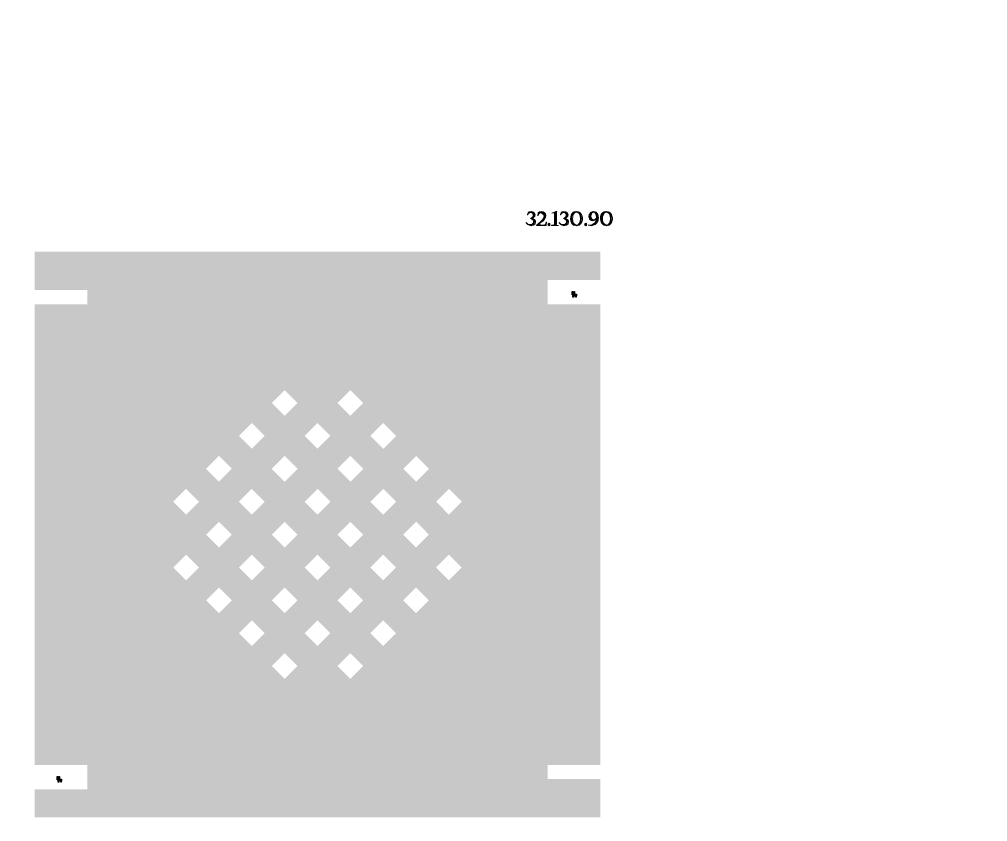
# Model space of a CAD drawing. Header units: inches. Extents: x -55000 to 163233, y -55008 to 54992.
# Drawn here: x -15826 to -11032, y -4870 to -901 of the extents above; entities that cross this region are included whole.
import ezdxf

# ---------------------------------------------------------------- set-up
doc = ezdxf.new("R2010")
doc.units = ezdxf.units.IN
doc.header["$MEASUREMENT"] = 0
doc.linetypes.add('ACAD_ISO07W100', pattern=[3, 0, -3])
doc.layers.get('0').update_dxf_attribs({"color": 20, "linetype": 'ACAD_ISO07W100'})
doc.layers.add('L10D0 Abs', color=4, linetype='Continuous')

# ---------------------------------------------------------------- blocks, each defined once
blk = doc.blocks.new('TUNE')
at = {"layer": 'L10D0 Abs'}
for points in [[(-10, 0), (-10, 12), (-14, 12), (-14, 28), (-10, 28), (-10, 16), (-6, 16), (-6, 28), (-2, 28), (-2, 12), (-6, 12), (-6, 0)], [(4, 0), (4, 6), (2, 6), (2, 14), (4, 14), (4, 8), (6, 8), (6, 14), (8, 14), (8, 6), (6, 6), (6, 0)]]:
    blk.add_lwpolyline(points, close=True, dxfattribs=at)

msp = doc.modelspace()

# ---------------------------------------------------------------- hatches: boundary and pattern name
at = {"layer": 'L10D0 Abs', "transparency": 33554483}
h = msp.add_hatch(color=256, dxfattribs=at)
h.dxf.hatch_style = 1
h.paths.add_polyline_path([(-13301.58, -1853.26888), (-13307.13245, -1858.82133), (-13309.35343, -1865.48428), (-13309.35343, -1867.70526), (-13308.24294, -1867.70526), (-13304.91147, -1861.04231), (-13306.02196, -1859.93182), (-13300.46951, -1855.48986), (-13293.80656, -1854.37937)])
h = msp.add_hatch(color=256, dxfattribs=at)
h.dxf.hatch_style = 1
h.paths.add_polyline_path([(-13298.24853, -1856.60035), (-13306.02196, -1859.93182), (-13304.91147, -1861.04231), (-13299.35902, -1857.71084), (-13294.91705, -1856.60035)], flags=17)
h = msp.add_hatch(color=256, dxfattribs=at)
h.dxf.hatch_style = 1
h.paths.add_polyline_path([(-13293.80656, -1855.48986), (-13298.24853, -1856.60035), (-13294.91705, -1856.60035), (-13289.3646, -1857.71084), (-13283.81215, -1862.1528), (-13282.70166, -1869.92624), (-13282.70166, -1871.03673), (-13286.03313, -1879.92065), (-13287.14362, -1881.03114), (-13294.91705, -1885.4731), (-13289.3646, -1886.58359), (-13282.70166, -1889.91506), (-13277.14921, -1894.35702), (-13276.03872, -1902.13046), (-13278.2597, -1911.01438), (-13284.92264, -1917.67732), (-13293.80656, -1919.8983), (-13302.69049, -1919.8983), (-13301.58, -1919.8983), (-13292.69607, -1922.11928), (-13289.3646, -1921.00879), (-13280.48068, -1918.78781), (-13279.37019, -1917.67732), (-13272.70725, -1912.12487), (-13272.70725, -1911.01438), (-13270.48627, -1902.13046), (-13270.48627, -1898.79899), (-13274.92823, -1891.02555), (-13278.2597, -1888.80457), (-13287.14362, -1885.4731), (-13286.03313, -1885.4731), (-13289.3646, -1884.36261), (-13288.25411, -1884.36261), (-13282.70166, -1877.69967), (-13280.48068, -1868.81575), (-13282.70166, -1862.1528), (-13287.14362, -1857.71084)])
h = msp.add_hatch(color=256, dxfattribs=at)
h.dxf.hatch_style = 1
h.paths.add_polyline_path([(-13292.69607, -1852.15839), (-13293.80656, -1852.15839), (-13301.58, -1853.26888), (-13293.80656, -1854.37937), (-13286.03313, -1855.48986), (-13279.37019, -1861.04231), (-13277.14921, -1869.92624), (-13280.48068, -1878.81016), (-13281.59117, -1879.92065), (-13289.3646, -1884.36261), (-13286.03313, -1885.4731), (-13278.2597, -1879.92065), (-13273.81774, -1874.3682), (-13272.70725, -1867.70526), (-13274.92823, -1859.93182), (-13281.59117, -1854.37937), (-13283.81215, -1853.26888)])
h = msp.add_hatch(color=256, dxfattribs=at)
h.dxf.hatch_style = 1
h.paths.add_polyline_path([(-13243.8345, -1857.71084), (-13243.8345, -1858.82133), (-13237.17156, -1861.04231), (-13230.50862, -1866.59477), (-13228.28764, -1874.3682), (-13229.39813, -1878.81016), (-13232.7296, -1887.69408), (-13237.17156, -1894.35702), (-13243.8345, -1901.01997), (-13249.38695, -1906.57242), (-13256.04989, -1911.01438), (-13260.49185, -1915.45634), (-13264.93382, -1918.78781), (-13236.06107, -1918.78781), (-13243.8345, -1917.67732), (-13249.38695, -1917.67732), (-13253.82891, -1916.56683), (-13257.16038, -1916.56683), (-13250.49744, -1911.01438), (-13249.38695, -1908.7934), (-13249.38695, -1907.68291), (-13243.8345, -1902.13046), (-13237.17156, -1895.46751), (-13234.95058, -1892.13604), (-13229.39813, -1885.4731), (-13229.39813, -1883.25212), (-13227.17715, -1874.3682), (-13229.39813, -1866.59477), (-13234.95058, -1859.93182)])
h = msp.add_hatch(color=256, dxfattribs=at)
h.dxf.hatch_style = 1
h.paths.add_polyline_path([(-13250.49744, -1853.26888), (-13257.16038, -1858.82133), (-13257.16038, -1859.93182), (-13259.38136, -1868.81575), (-13257.16038, -1864.37379), (-13256.04989, -1863.2633), (-13250.49744, -1857.71084), (-13242.72401, -1855.48986)])
h = msp.add_hatch(color=256, dxfattribs=at)
h.dxf.hatch_style = 1
h.paths.add_polyline_path([(-13243.8345, -1857.71084), (-13251.60793, -1859.93182), (-13257.16038, -1864.37379), (-13259.38136, -1868.81575), (-13259.38136, -1869.92624), (-13259.38136, -1872.14722), (-13258.27087, -1872.14722), (-13258.27087, -1871.03673), (-13253.82891, -1863.2633), (-13251.60793, -1861.04231), (-13243.8345, -1858.82133)], flags=17)
h = msp.add_hatch(color=256, dxfattribs=at)
h.dxf.hatch_style = 1
h.paths.add_polyline_path([(-13240.50303, -1852.15839), (-13241.61352, -1852.15839), (-13250.49744, -1853.26888), (-13242.72401, -1855.48986), (-13233.84009, -1857.71084), (-13227.17715, -1864.37379), (-13226.06666, -1865.48428), (-13223.84567, -1873.25771), (-13224.95616, -1882.14163), (-13226.06666, -1882.14163), (-13230.50862, -1889.91506), (-13231.61911, -1891.02555), (-13237.17156, -1898.79899), (-13241.61352, -1902.13046), (-13249.38695, -1908.7934), (-13250.49744, -1911.01438), (-13243.8345, -1905.46193), (-13239.39254, -1903.24095), (-13232.7296, -1897.68849), (-13231.61911, -1895.46751), (-13226.06666, -1888.80457), (-13226.06666, -1887.69408), (-13221.62469, -1879.92065), (-13219.40371, -1871.03673), (-13221.62469, -1863.2633), (-13226.06666, -1857.71084), (-13232.7296, -1853.26888)])
h = msp.add_hatch(color=256, dxfattribs=at)
h.dxf.hatch_style = 1
h.paths.add_polyline_path([(-13164.98969, -1852.15839), (-13171.65263, -1854.37937), (-13171.65263, -1918.78781), (-13174.9841, -1918.78781), (-13190.53097, -1919.8983), (-13190.53097, -1921.00879), (-13156.10577, -1921.00879), (-13164.98969, -1918.78781), (-13166.10018, -1916.56683), (-13166.10018, -1907.68291), (-13166.10018, -1898.79899), (-13166.10018, -1885.4731), (-13166.10018, -1883.25212), (-13166.10018, -1874.3682), (-13166.10018, -1865.48428), (-13166.10018, -1858.82133)])
h = msp.add_hatch(color=256, dxfattribs=at)
h.dxf.hatch_style = 1
h.paths.add_polyline_path([(-13174.9841, -1855.48986), (-13177.20508, -1858.82133), (-13176.09459, -1867.70526), (-13176.09459, -1877.69967), (-13176.09459, -1888.80457), (-13176.09459, -1894.35702), (-13176.09459, -1904.35144), (-13177.20508, -1911.01438), (-13178.31557, -1918.78781), (-13190.53097, -1919.8983), (-13174.9841, -1918.78781)], flags=17)
h = msp.add_hatch(color=256, dxfattribs=at)
h.dxf.hatch_style = 1
h.paths.add_polyline_path([(-13164.98969, -1852.15839), (-13170.54214, -1852.15839), (-13189.42047, -1859.93182), (-13177.20508, -1858.82133), (-13174.9841, -1855.48986), (-13171.65263, -1854.37937)], flags=17)
h = msp.add_hatch(color=256, dxfattribs=at)
h.dxf.hatch_style = 1
h.paths.add_polyline_path([(-13138.33792, -1853.26888), (-13143.89037, -1858.82133), (-13146.11135, -1865.48428), (-13146.11135, -1867.70526), (-13145.00086, -1867.70526), (-13141.66939, -1861.04231), (-13142.77988, -1859.93182), (-13137.22743, -1855.48986), (-13130.56449, -1854.37937)])
h = msp.add_hatch(color=256, dxfattribs=at)
h.dxf.hatch_style = 1
h.paths.add_polyline_path([(-13135.00645, -1856.60035), (-13142.77988, -1859.93182), (-13141.66939, -1861.04231), (-13136.11694, -1857.71084), (-13130.56449, -1856.60035)], flags=17)
h = msp.add_hatch(color=256, dxfattribs=at)
h.dxf.hatch_style = 1
h.paths.add_polyline_path([(-13130.56449, -1855.48986), (-13135.00645, -1856.60035), (-13130.56449, -1856.60035), (-13126.12253, -1857.71084), (-13120.57008, -1862.1528), (-13119.45958, -1869.92624), (-13119.45958, -1871.03673), (-13122.79106, -1879.92065), (-13123.90155, -1881.03114), (-13131.67498, -1885.4731), (-13126.12253, -1886.58359), (-13119.45958, -1889.91506), (-13113.90713, -1894.35702), (-13111.68615, -1902.13046), (-13115.01762, -1911.01438), (-13121.68057, -1917.67732), (-13130.56449, -1919.8983), (-13139.44841, -1919.8983), (-13138.33792, -1919.8983), (-13129.454, -1922.11928), (-13126.12253, -1921.00879), (-13117.2386, -1918.78781), (-13116.12811, -1917.67732), (-13109.46517, -1912.12487), (-13109.46517, -1911.01438), (-13107.24419, -1902.13046), (-13107.24419, -1898.79899), (-13111.68615, -1891.02555), (-13115.01762, -1888.80457), (-13123.90155, -1885.4731), (-13122.79106, -1885.4731), (-13126.12253, -1884.36261), (-13125.01204, -1884.36261), (-13119.45958, -1877.69967), (-13117.2386, -1868.81575), (-13119.45958, -1862.1528), (-13123.90155, -1857.71084)])
h = msp.add_hatch(color=256, dxfattribs=at)
h.dxf.hatch_style = 1
h.paths.add_polyline_path([(-13129.454, -1852.15839), (-13138.33792, -1853.26888), (-13130.56449, -1854.37937), (-13121.68057, -1855.48986), (-13116.12811, -1861.04231), (-13113.90713, -1869.92624), (-13117.2386, -1878.81016), (-13118.34909, -1879.92065), (-13126.12253, -1884.36261), (-13122.79106, -1885.4731), (-13115.01762, -1879.92065), (-13110.57566, -1874.3682), (-13109.46517, -1867.70526), (-13111.68615, -1859.93182), (-13118.34909, -1854.37937), (-13120.57008, -1853.26888)])
h = msp.add_hatch(color=256, dxfattribs=at)
h.dxf.hatch_style = 1
h.paths.add_polyline_path([(-13068.37703, -1852.15839), (-13077.26095, -1853.26888), (-13079.48193, -1853.26888), (-13087.25537, -1858.82133), (-13089.47635, -1861.04231), (-13093.91831, -1869.92624), (-13096.13929, -1877.69967), (-13097.24978, -1887.69408), (-13097.24978, -1889.91506), (-13096.13929, -1899.90948), (-13092.80782, -1907.68291), (-13088.36586, -1913.23536), (-13081.70291, -1918.78781), (-13076.15046, -1919.8983), (-13067.26654, -1922.11928), (-13066.15605, -1922.11928), (-13069.48752, -1921.00879), (-13075.03997, -1919.8983), (-13083.92389, -1915.45634), (-13087.25537, -1912.12487), (-13092.80782, -1904.35144), (-13095.0288, -1896.578), (-13096.13929, -1887.69408), (-13095.0288, -1877.69967), (-13092.80782, -1869.92624), (-13091.69733, -1866.59477), (-13086.14488, -1859.93182), (-13085.03439, -1858.82133), (-13077.26095, -1854.37937), (-13070.59801, -1852.15839)])
h = msp.add_hatch(color=256, dxfattribs=at)
h.dxf.hatch_style = 1
h.paths.add_polyline_path([(-13067.26654, -1852.15839), (-13068.37703, -1852.15839), (-13070.59801, -1852.15839), (-13070.59801, -1853.26888), (-13079.48193, -1856.60035), (-13086.14488, -1863.2633), (-13089.47635, -1867.70526), (-13091.69733, -1876.58918), (-13092.80782, -1886.58359), (-13091.69733, -1889.91506), (-13090.58684, -1898.79899), (-13090.58684, -1899.90948), (-13087.25537, -1908.7934), (-13087.25537, -1909.90389), (-13080.59242, -1915.45634), (-13078.37144, -1916.56683), (-13069.48752, -1919.8983), (-13069.48752, -1921.00879), (-13065.04556, -1919.8983), (-13062.82458, -1918.78781), (-13067.26654, -1918.78781), (-13071.7085, -1917.67732), (-13079.48193, -1913.23536), (-13083.92389, -1907.68291), (-13086.14488, -1898.79899), (-13086.14488, -1896.578), (-13087.25537, -1887.69408), (-13087.25537, -1886.58359), (-13086.14488, -1877.69967), (-13085.03439, -1869.92624), (-13082.8134, -1864.37379), (-13079.48193, -1859.93182), (-13076.15046, -1857.71084), (-13067.26654, -1854.37937), (-13065.04556, -1854.37937), (-13065.04556, -1853.26888), (-13058.38262, -1853.26888)])
h = msp.add_hatch(color=256, dxfattribs=at)
h.dxf.hatch_style = 1
h.paths.add_polyline_path([(-13058.38262, -1853.26888), (-13065.04556, -1853.26888), (-13062.82458, -1854.37937), (-13053.94066, -1857.71084), (-13051.71968, -1859.93182), (-13046.16722, -1867.70526), (-13046.16722, -1868.81575), (-13043.94624, -1876.58918), (-13042.83575, -1886.58359), (-13043.94624, -1896.578), (-13043.94624, -1897.68849), (-13046.16722, -1905.46193), (-13047.27771, -1907.68291), (-13052.83017, -1915.45634), (-13056.16164, -1917.67732), (-13065.04556, -1919.8983), (-13069.48752, -1921.00879), (-13066.15605, -1922.11928), (-13057.27213, -1919.8983), (-13055.05115, -1918.78781), (-13047.27771, -1913.23536), (-13045.05673, -1911.01438), (-13040.61477, -1903.24095), (-13038.39379, -1896.578), (-13038.39379, -1887.69408), (-13038.39379, -1882.14163), (-13039.50428, -1873.25771), (-13042.83575, -1865.48428), (-13047.27771, -1859.93182), (-13053.94066, -1854.37937)])
h = msp.add_hatch(color=256, dxfattribs=at)
h.dxf.hatch_style = 1
h.paths.add_polyline_path([(-13065.04556, -1854.37937), (-13067.26654, -1854.37937), (-13063.93507, -1855.48986), (-13056.16164, -1859.93182), (-13055.05115, -1862.1528), (-13050.60919, -1869.92624), (-13049.4987, -1876.58918), (-13048.3882, -1886.58359), (-13048.3882, -1888.80457), (-13049.4987, -1897.68849), (-13051.71968, -1906.57242), (-13056.16164, -1913.23536), (-13059.49311, -1916.56683), (-13067.26654, -1918.78781), (-13062.82458, -1918.78781), (-13055.05115, -1914.34585), (-13052.83017, -1912.12487), (-13048.3882, -1903.24095), (-13047.27771, -1897.68849), (-13047.27771, -1887.69408), (-13047.27771, -1881.03114), (-13048.3882, -1872.14722), (-13049.4987, -1867.70526), (-13053.94066, -1859.93182), (-13057.27213, -1857.71084)], flags=17)
h = msp.add_hatch(color=256, dxfattribs=at)
h.dxf.hatch_style = 1
h.paths.add_polyline_path([(-12987.31124, -1852.15839), (-12995.08467, -1855.48986), (-12998.41614, -1857.71084), (-13002.8581, -1864.37379), (-13005.07908, -1866.59477), (-13006.18957, -1875.47869), (-13006.18957, -1878.81016), (-13003.96859, -1886.58359), (-13002.8581, -1888.80457), (-12997.30565, -1894.35702), (-12996.19516, -1895.46751), (-12987.31124, -1897.68849), (-12986.20075, -1897.68849), (-12987.31124, -1896.578), (-12996.19516, -1893.24653), (-13002.8581, -1886.58359), (-13002.8581, -1885.4731), (-13005.07908, -1876.58918), (-13003.96859, -1874.3682), (-13001.74761, -1865.48428), (-13000.63712, -1863.2633), (-12995.08467, -1856.60035), (-12993.97418, -1855.48986), (-12985.09026, -1852.15839)])
h.paths.add_polyline_path([(-12968.4329, -1884.36261), (-12975.09584, -1889.91506), (-12982.86928, -1892.13604), (-12978.42732, -1893.24653), (-12982.86928, -1895.46751), (-12987.31124, -1896.578), (-12986.20075, -1897.68849), (-12978.42732, -1894.35702), (-12976.20633, -1893.24653), (-12969.54339, -1886.58359)], flags=16)
h = msp.add_hatch(color=256, dxfattribs=at)
h.dxf.hatch_style = 1
h.paths.add_polyline_path([(-12983.97977, -1852.15839), (-12987.31124, -1852.15839), (-12985.09026, -1852.15839), (-12985.09026, -1853.26888), (-12980.6483, -1853.26888), (-12973.98535, -1856.60035), (-12968.4329, -1862.1528), (-12968.4329, -1863.2633), (-12965.10143, -1871.03673), (-12965.10143, -1872.14722), (-12963.99094, -1882.14163), (-12965.10143, -1891.02555), (-12967.32241, -1899.90948), (-12972.87486, -1907.68291), (-12978.42732, -1914.34585), (-12986.20075, -1918.78781), (-12995.08467, -1919.8983), (-13005.07908, -1919.8983), (-13000.63712, -1921.00879), (-12995.08467, -1922.11928), (-12988.42173, -1921.00879), (-12979.53781, -1917.67732), (-12975.09584, -1915.45634), (-12968.4329, -1908.7934), (-12965.10143, -1904.35144), (-12960.65947, -1895.46751), (-12959.54898, -1891.02555), (-12958.43849, -1882.14163), (-12959.54898, -1874.3682), (-12961.76996, -1866.59477), (-12965.10143, -1861.04231), (-12970.65388, -1855.48986), (-12975.09584, -1853.26888)])
h.paths.add_polyline_path([(-12968.4329, -1884.36261), (-12975.09584, -1889.91506), (-12982.86928, -1892.13604), (-12978.42732, -1893.24653), (-12982.86928, -1895.46751), (-12987.31124, -1896.578), (-12986.20075, -1897.68849), (-12978.42732, -1894.35702), (-12976.20633, -1893.24653), (-12969.54339, -1886.58359)], flags=16)
h = msp.add_hatch(color=256, dxfattribs=at)
h.dxf.hatch_style = 1
h.paths.add_polyline_path([(-12968.4329, -1884.36261), (-12975.09584, -1889.91506), (-12982.86928, -1892.13604), (-12978.42732, -1893.24653), (-12982.86928, -1895.46751), (-12987.31124, -1896.578), (-12986.20075, -1897.68849), (-12978.42732, -1894.35702), (-12976.20633, -1893.24653), (-12969.54339, -1886.58359)], flags=16)
h.paths.add_polyline_path([(-12980.6483, -1854.37937), (-12982.86928, -1854.37937), (-12977.31682, -1856.60035), (-12972.87486, -1861.04231), (-12969.54339, -1868.81575), (-12969.54339, -1871.03673), (-12968.4329, -1879.92065), (-12968.4329, -1884.36261), (-12969.54339, -1886.58359), (-12969.54339, -1887.69408), (-12970.65388, -1893.24653), (-12973.98535, -1902.13046), (-12978.42732, -1908.7934), (-12986.20075, -1914.34585), (-12992.86369, -1917.67732), (-13001.74761, -1919.8983), (-12995.08467, -1919.8983), (-12986.20075, -1916.56683), (-12983.97977, -1915.45634), (-12977.31682, -1908.7934), (-12973.98535, -1905.46193), (-12969.54339, -1896.578), (-12968.4329, -1889.91506), (-12967.32241, -1879.92065), (-12967.32241, -1876.58918), (-12968.4329, -1867.70526), (-12969.54339, -1866.59477), (-12973.98535, -1858.82133)], flags=17)
h = msp.add_hatch(color=256, dxfattribs=at)
h.dxf.hatch_style = 1
h.paths.add_polyline_path([(-12985.09026, -1853.26888), (-12992.86369, -1856.60035), (-12993.97418, -1857.71084), (-12999.52663, -1864.37379), (-12999.52663, -1866.59477), (-13000.63712, -1875.47869), (-13000.63712, -1883.25212), (-12997.30565, -1888.80457), (-12991.7532, -1893.24653), (-12985.09026, -1894.35702), (-12978.42732, -1893.24653), (-12982.86928, -1892.13604), (-12985.09026, -1892.13604), (-12992.86369, -1887.69408), (-12993.97418, -1884.36261), (-12996.19516, -1875.47869), (-12996.19516, -1873.25771), (-12993.97418, -1864.37379), (-12989.53222, -1857.71084), (-12982.86928, -1854.37937), (-12980.6483, -1854.37937), (-12980.6483, -1853.26888)], flags=17)
h.paths.add_polyline_path([(-12968.4329, -1884.36261), (-12975.09584, -1889.91506), (-12982.86928, -1892.13604), (-12978.42732, -1893.24653), (-12982.86928, -1895.46751), (-12987.31124, -1896.578), (-12986.20075, -1897.68849), (-12978.42732, -1894.35702), (-12976.20633, -1893.24653), (-12969.54339, -1886.58359)], flags=16)
h = msp.add_hatch(color=256, dxfattribs=at)
h.dxf.hatch_style = 1
h.paths.add_polyline_path([(-12919.57133, -1852.15839), (-12928.45525, -1853.26888), (-12930.67623, -1853.26888), (-12938.44966, -1858.82133), (-12941.78113, -1861.04231), (-12946.2231, -1869.92624), (-12948.44408, -1877.69967), (-12948.44408, -1887.69408), (-12948.44408, -1889.91506), (-12947.33359, -1899.90948), (-12944.00212, -1907.68291), (-12939.56015, -1913.23536), (-12932.89721, -1918.78781), (-12928.45525, -1919.8983), (-12919.57133, -1922.11928), (-12917.35035, -1922.11928), (-12921.79231, -1921.00879), (-12927.34476, -1919.8983), (-12935.11819, -1915.45634), (-12939.56015, -1912.12487), (-12944.00212, -1904.35144), (-12946.2231, -1896.578), (-12947.33359, -1887.69408), (-12946.2231, -1877.69967), (-12944.00212, -1869.92624), (-12942.89163, -1866.59477), (-12937.33917, -1859.93182), (-12937.33917, -1858.82133), (-12929.56574, -1854.37937), (-12921.79231, -1852.15839)])
h = msp.add_hatch(color=256, dxfattribs=at)
h.dxf.hatch_style = 1
h.paths.add_polyline_path([(-12918.46084, -1852.15839), (-12919.57133, -1852.15839), (-12921.79231, -1852.15839), (-12921.79231, -1853.26888), (-12922.9028, -1853.26888), (-12930.67623, -1856.60035), (-12937.33917, -1863.2633), (-12940.67064, -1867.70526), (-12942.89163, -1876.58918), (-12944.00212, -1886.58359), (-12944.00212, -1889.91506), (-12942.89163, -1898.79899), (-12942.89163, -1899.90948), (-12938.44966, -1908.7934), (-12938.44966, -1909.90389), (-12931.78672, -1915.45634), (-12930.67623, -1916.56683), (-12921.79231, -1919.8983), (-12921.79231, -1921.00879), (-12917.35035, -1919.8983), (-12914.01888, -1918.78781), (-12919.57133, -1918.78781), (-12922.9028, -1917.67732), (-12930.67623, -1913.23536), (-12935.11819, -1907.68291), (-12937.33917, -1898.79899), (-12938.44966, -1896.578), (-12938.44966, -1887.69408), (-12938.44966, -1886.58359), (-12938.44966, -1877.69967), (-12936.22868, -1869.92624), (-12934.0077, -1864.37379), (-12930.67623, -1859.93182), (-12927.34476, -1857.71084), (-12919.57133, -1854.37937), (-12917.35035, -1854.37937), (-12917.35035, -1853.26888), (-12909.57692, -1853.26888)])
h = msp.add_hatch(color=256, dxfattribs=at)
h.dxf.hatch_style = 1
h.paths.add_polyline_path([(-12909.57692, -1853.26888), (-12917.35035, -1853.26888), (-12914.01888, -1854.37937), (-12906.24544, -1857.71084), (-12902.91397, -1859.93182), (-12898.47201, -1867.70526), (-12897.36152, -1868.81575), (-12895.14054, -1876.58918), (-12895.14054, -1886.58359), (-12895.14054, -1896.578), (-12895.14054, -1897.68849), (-12898.47201, -1905.46193), (-12899.5825, -1907.68291), (-12905.13495, -1915.45634), (-12908.46643, -1917.67732), (-12917.35035, -1919.8983), (-12921.79231, -1921.00879), (-12917.35035, -1922.11928), (-12908.46643, -1919.8983), (-12906.24544, -1918.78781), (-12898.47201, -1913.23536), (-12896.25103, -1911.01438), (-12891.80907, -1903.24095), (-12890.69858, -1896.578), (-12889.58809, -1887.69408), (-12889.58809, -1882.14163), (-12891.80907, -1873.25771), (-12894.03005, -1865.48428), (-12898.47201, -1859.93182), (-12905.13495, -1854.37937)])
h = msp.add_hatch(color=256, dxfattribs=at)
h.dxf.hatch_style = 1
h.paths.add_polyline_path([(-12917.35035, -1854.37937), (-12919.57133, -1854.37937), (-12916.23986, -1855.48986), (-12908.46643, -1859.93182), (-12906.24544, -1862.1528), (-12901.80348, -1869.92624), (-12900.69299, -1876.58918), (-12899.5825, -1886.58359), (-12899.5825, -1888.80457), (-12900.69299, -1897.68849), (-12902.91397, -1906.57242), (-12907.35593, -1913.23536), (-12910.68741, -1916.56683), (-12919.57133, -1918.78781), (-12914.01888, -1918.78781), (-12906.24544, -1914.34585), (-12904.02446, -1912.12487), (-12900.69299, -1903.24095), (-12898.47201, -1897.68849), (-12898.47201, -1887.69408), (-12898.47201, -1881.03114), (-12899.5825, -1872.14722), (-12900.69299, -1867.70526), (-12905.13495, -1859.93182), (-12908.46643, -1857.71084)], flags=17)
h = msp.add_hatch(color=256, dxfattribs=at)
h.dxf.hatch_style = 1
h.paths.add_polyline_path([(-13316.01637, -1905.46193), (-13316.01637, -1907.68291), (-13310.46392, -1914.34585), (-13310.46392, -1915.45634), (-13304.91147, -1916.56683), (-13302.69049, -1916.56683), (-13296.02754, -1916.56683), (-13298.24853, -1916.56683), (-13307.13245, -1914.34585), (-13309.35343, -1912.12487)])
h = msp.add_hatch(color=256, dxfattribs=at)
h.dxf.hatch_style = 1
h.paths.add_polyline_path([(-13310.46392, -1915.45634), (-13302.69049, -1919.8983), (-13293.80656, -1919.8983), (-13299.35902, -1918.78781), (-13304.91147, -1916.56683)])
h = msp.add_hatch(color=256, dxfattribs=at)
h.dxf.hatch_style = 1
h.paths.add_polyline_path([(-13294.91705, -1885.4731), (-13294.91705, -1886.58359), (-13290.47509, -1887.69408), (-13283.81215, -1892.13604), (-13282.70166, -1893.24653), (-13280.48068, -1902.13046), (-13282.70166, -1909.90389), (-13288.25411, -1915.45634), (-13296.02754, -1916.56683), (-13302.69049, -1916.56683), (-13299.35902, -1917.67732), (-13294.91705, -1917.67732), (-13286.03313, -1915.45634), (-13280.48068, -1908.7934), (-13279.37019, -1902.13046), (-13280.48068, -1895.46751), (-13283.81215, -1889.91506), (-13289.3646, -1886.58359)], flags=17)
h = msp.add_hatch(color=256, dxfattribs=at)
h.dxf.hatch_style = 1
h.paths.add_polyline_path([(-13216.07224, -1904.35144), (-13217.18273, -1904.35144), (-13221.62469, -1916.56683), (-13226.06666, -1917.67732), (-13236.06107, -1918.78781), (-13264.93382, -1918.78781), (-13264.93382, -1921.00879), (-13218.29322, -1921.00879)])
h = msp.add_hatch(color=256, dxfattribs=at)
h.dxf.hatch_style = 1
h.paths.add_polyline_path([(-13202.74636, -1909.90389), (-13207.18832, -1912.12487), (-13209.4093, -1915.45634), (-13207.18832, -1919.8983), (-13202.74636, -1922.11928), (-13202.74636, -1919.8983), (-13206.07783, -1918.78781), (-13207.18832, -1915.45634), (-13206.07783, -1913.23536), (-13202.74636, -1911.01438)])
h = msp.add_hatch(color=256, dxfattribs=at)
h.dxf.hatch_style = 1
h.paths.add_polyline_path([(-13202.74636, -1909.90389), (-13202.74636, -1911.01438), (-13202.74636, -1919.8983), (-13202.74636, -1922.11928), (-13199.41489, -1919.8983), (-13197.19391, -1915.45634), (-13199.41489, -1912.12487)])
h = msp.add_hatch(color=256, dxfattribs=at)
h.dxf.hatch_style = 1
h.paths.add_polyline_path([(-13152.77429, -1905.46193), (-13152.77429, -1907.68291), (-13147.22184, -1914.34585), (-13147.22184, -1915.45634), (-13141.66939, -1916.56683), (-13139.44841, -1916.56683), (-13132.78547, -1916.56683), (-13135.00645, -1916.56683), (-13143.89037, -1914.34585), (-13146.11135, -1912.12487)])
h = msp.add_hatch(color=256, dxfattribs=at)
h.dxf.hatch_style = 1
h.paths.add_polyline_path([(-13147.22184, -1915.45634), (-13139.44841, -1919.8983), (-13130.56449, -1919.8983), (-13136.11694, -1918.78781), (-13141.66939, -1916.56683)])
h = msp.add_hatch(color=256, dxfattribs=at)
h.dxf.hatch_style = 1
h.paths.add_polyline_path([(-13131.67498, -1885.4731), (-13131.67498, -1886.58359), (-13127.23302, -1887.69408), (-13120.57008, -1892.13604), (-13119.45958, -1893.24653), (-13117.2386, -1902.13046), (-13119.45958, -1909.90389), (-13125.01204, -1915.45634), (-13132.78547, -1916.56683), (-13139.44841, -1916.56683), (-13136.11694, -1917.67732), (-13131.67498, -1917.67732), (-13122.79106, -1915.45634), (-13117.2386, -1908.7934), (-13116.12811, -1902.13046), (-13117.2386, -1895.46751), (-13120.57008, -1889.91506), (-13126.12253, -1886.58359)], flags=17)
h = msp.add_hatch(color=256, dxfattribs=at)
h.dxf.hatch_style = 1
h.paths.add_polyline_path([(-13021.73644, -1909.90389), (-13026.1784, -1912.12487), (-13027.28889, -1915.45634), (-13026.1784, -1919.8983), (-13021.73644, -1922.11928), (-13021.73644, -1919.8983), (-13025.06791, -1918.78781), (-13026.1784, -1915.45634), (-13025.06791, -1913.23536), (-13021.73644, -1911.01438)])
h = msp.add_hatch(color=256, dxfattribs=at)
h.dxf.hatch_style = 1
h.paths.add_polyline_path([(-13021.73644, -1909.90389), (-13021.73644, -1911.01438), (-13021.73644, -1919.8983), (-13021.73644, -1922.11928), (-13017.29448, -1919.8983), (-13016.18399, -1915.45634), (-13017.29448, -1912.12487)])
h = msp.add_hatch(color=256, dxfattribs=at)
h.dxf.hatch_style = 1
h.paths.add_polyline_path([(-13008.41055, -1918.78781), (-13009.52104, -1918.78781), (-13005.07908, -1919.8983), (-12995.08467, -1919.8983), (-13001.74761, -1919.8983)])
h = msp.add_hatch(color=256, dxfattribs=at)
h.dxf.hatch_style = 1
h.paths.add_polyline_path([(-15750, -4590), (-15490, -4590), (-15490, -4710), (-15750, -4710), (-15750, -4850), (-12950, -4850), (-12950, -4660), (-13210, -4660), (-13210, -4590), (-12950, -4590), (-12950, -2310), (-13210, -2310), (-13210, -2190), (-12950, -2190), (-12950, -2050), (-15750, -2050), (-15750, -2240), (-15490, -2240), (-15490, -2310), (-15750, -2310)])
h.paths.add_polyline_path([(-13763.10286, -3612.63325), (-13699.46325, -3548.99364), (-13635.82364, -3612.63325), (-13699.46325, -3676.27286)], flags=16)
h.paths.add_polyline_path([(-13925.73736, -3775.26775), (-13862.09775, -3711.62814), (-13798.45814, -3775.26775), (-13862.09775, -3838.90736)], flags=16)
h.paths.add_polyline_path([(-14187.36675, -4036.89714), (-14123.72714, -4100.53675), (-14187.36675, -4164.17636), (-14251.00636, -4100.53675)], flags=16)
h.paths.add_polyline_path([(-14088.37186, -3937.90225), (-14024.73225, -3874.26264), (-13961.09264, -3937.90225), (-14024.73225, -4001.54186)], flags=16)
h.paths.add_polyline_path([(-13763.10236, -3287.36475), (-13699.46275, -3223.72514), (-13635.82314, -3287.36475), (-13699.46275, -3351.00436)], flags=16)
h.paths.add_polyline_path([(-13925.73686, -3449.99925), (-13862.09725, -3386.35964), (-13798.45764, -3449.99925), (-13862.09725, -3513.63886)], flags=16)
h.paths.add_polyline_path([(-14512.63525, -4036.89764), (-14448.99564, -4100.53725), (-14512.63525, -4164.17686), (-14576.27486, -4100.53725)], flags=16)
h.paths.add_polyline_path([(-14088.37136, -3612.63375), (-14024.73175, -3548.99414), (-13961.09214, -3612.63375), (-14024.73175, -3676.27336)], flags=16)
h.paths.add_polyline_path([(-14350.00075, -3874.26314), (-14286.36114, -3937.90275), (-14350.00075, -4001.54236), (-14413.64036, -3937.90275)], flags=16)
h.paths.add_polyline_path([(-14251.00586, -3775.26825), (-14187.36625, -3711.62864), (-14123.72664, -3775.26825), (-14187.36625, -3838.90786)], flags=16)
h.paths.add_polyline_path([(-13925.73636, -3124.73075), (-13862.09675, -3061.09114), (-13798.45714, -3124.73075), (-13862.09675, -3188.37036)], flags=16)
h.paths.add_polyline_path([(-14088.37086, -3287.36525), (-14024.73125, -3223.72564), (-13961.09164, -3287.36525), (-14024.73125, -3351.00486)], flags=16)
h.paths.add_polyline_path([(-14675.26925, -3874.26364), (-14611.62964, -3937.90325), (-14675.26925, -4001.54286), (-14738.90886, -3937.90325)], flags=16)
h.paths.add_polyline_path([(-14251.00536, -3449.99975), (-14187.36575, -3386.36014), (-14123.72614, -3449.99975), (-14187.36575, -3513.63936)], flags=16)
h.paths.add_polyline_path([(-14512.63475, -3711.62914), (-14448.99514, -3775.26875), (-14512.63475, -3838.90836), (-14576.27436, -3775.26875)], flags=16)
h.paths.add_polyline_path([(-14413.63986, -3612.63425), (-14350.00025, -3548.99464), (-14286.36064, -3612.63425), (-14350.00025, -3676.27386)], flags=16)
h.paths.add_polyline_path([(-14088.37036, -2962.09675), (-14024.73075, -2898.45714), (-13961.09114, -2962.09675), (-14024.73075, -3025.73636)], flags=16)
h.paths.add_polyline_path([(-14251.00486, -3124.73125), (-14187.36525, -3061.09164), (-14123.72564, -3124.73125), (-14187.36525, -3188.37086)], flags=16)
h.paths.add_polyline_path([(-14837.90325, -3711.62964), (-14774.26364, -3775.26925), (-14837.90325, -3838.90886), (-14901.54286, -3775.26925)], flags=16)
h.paths.add_polyline_path([(-14413.63936, -3287.36575), (-14349.99975, -3223.72614), (-14286.36014, -3287.36575), (-14349.99975, -3351.00536)], flags=16)
h.paths.add_polyline_path([(-14675.26875, -3548.99514), (-14611.62914, -3612.63475), (-14675.26875, -3676.27436), (-14738.90836, -3612.63475)], flags=16)
h.paths.add_polyline_path([(-14251.00436, -2799.46275), (-14187.36475, -2735.82314), (-14123.72514, -2799.46275), (-14187.36475, -2863.10236)], flags=16)
h.paths.add_polyline_path([(-14576.27386, -3450.00025), (-14512.63425, -3386.36064), (-14448.99464, -3450.00025), (-14512.63425, -3513.63986)], flags=16)
h.paths.add_polyline_path([(-14413.63886, -2962.09725), (-14349.99925, -2898.45764), (-14286.35964, -2962.09725), (-14349.99925, -3025.73686)], flags=16)
h.paths.add_polyline_path([(-15000.53725, -3548.99564), (-14936.89764, -3612.63525), (-15000.53725, -3676.27486), (-15064.17686, -3612.63525)], flags=16)
h.paths.add_polyline_path([(-14576.27336, -3124.73175), (-14512.63375, -3061.09214), (-14448.99414, -3124.73175), (-14512.63375, -3188.37136)], flags=16)
h.paths.add_polyline_path([(-14837.90275, -3386.36114), (-14774.26314, -3450.00075), (-14837.90275, -3513.64036), (-14901.54236, -3450.00075)], flags=16)
h.paths.add_polyline_path([(-14738.90786, -3287.36625), (-14675.26825, -3223.72664), (-14611.62864, -3287.36625), (-14675.26825, -3351.00586)], flags=16)
h.paths.add_polyline_path([(-14576.27286, -2799.46325), (-14512.63325, -2735.82364), (-14448.99364, -2799.46325), (-14512.63325, -2863.10286)], flags=16)
h.paths.add_polyline_path([(-14738.90736, -2962.09775), (-14675.26775, -2898.45814), (-14611.62814, -2962.09775), (-14675.26775, -3025.73736)], flags=16)
h.paths.add_polyline_path([(-15064.17636, -3287.36675), (-15000.53675, -3223.72714), (-14936.89714, -3287.36675), (-15000.53675, -3351.00636)], flags=16)
h.paths.add_polyline_path([(-14901.54186, -3124.73225), (-14837.90225, -3061.09264), (-14774.26264, -3124.73225), (-14837.90225, -3188.37186)], flags=16)

# ---------------------------------------------------------------- linework, layer by layer
msp.add_circle((-19.81589, 126.61364), 50874.56217)
at = {"layer": 'L10D0 Abs', "color": 4, "lineweight": 0}
for points in [[(-13301.58, -1853.26888), (-13307.13245, -1858.82133), (-13309.35343, -1865.48428), (-13309.35343, -1867.70526), (-13308.24294, -1867.70526), (-13304.91147, -1861.04231), (-13306.02196, -1859.93182), (-13306.02196, -1859.93182), (-13300.46951, -1855.48986), (-13293.80656, -1854.37937)], [(-13298.24853, -1856.60035), (-13306.02196, -1859.93182), (-13304.91147, -1861.04231), (-13299.35902, -1857.71084), (-13294.91705, -1856.60035)], [(-13293.80656, -1855.48986), (-13298.24853, -1856.60035), (-13294.91705, -1856.60035), (-13289.3646, -1857.71084), (-13283.81215, -1862.1528), (-13282.70166, -1869.92624), (-13282.70166, -1871.03673), (-13286.03313, -1879.92065), (-13287.14362, -1881.03114), (-13294.91705, -1885.4731), (-13289.3646, -1886.58359), (-13282.70166, -1889.91506), (-13277.14921, -1894.35702), (-13276.03872, -1902.13046), (-13276.03872, -1902.13046), (-13278.2597, -1911.01438), (-13278.2597, -1911.01438), (-13284.92264, -1917.67732), (-13284.92264, -1917.67732), (-13293.80656, -1919.8983), (-13302.69049, -1919.8983), (-13301.58, -1919.8983), (-13292.69607, -1922.11928), (-13289.3646, -1921.00879), (-13280.48068, -1918.78781), (-13279.37019, -1917.67732), (-13272.70725, -1912.12487), (-13272.70725, -1911.01438), (-13270.48627, -1902.13046), (-13270.48627, -1898.79899), (-13274.92823, -1891.02555), (-13278.2597, -1888.80457), (-13287.14362, -1885.4731), (-13287.14362, -1885.4731), (-13286.03313, -1885.4731), (-13289.3646, -1884.36261), (-13289.3646, -1884.36261), (-13288.25411, -1884.36261), (-13282.70166, -1877.69967), (-13280.48068, -1868.81575), (-13282.70166, -1862.1528), (-13287.14362, -1857.71084)], [(-13292.69607, -1852.15839), (-13293.80656, -1852.15839), (-13301.58, -1853.26888), (-13293.80656, -1854.37937), (-13286.03313, -1855.48986), (-13279.37019, -1861.04231), (-13277.14921, -1869.92624), (-13277.14921, -1869.92624), (-13280.48068, -1878.81016), (-13281.59117, -1879.92065), (-13289.3646, -1884.36261), (-13286.03313, -1885.4731), (-13278.2597, -1879.92065), (-13273.81774, -1874.3682), (-13272.70725, -1867.70526), (-13274.92823, -1859.93182), (-13274.92823, -1859.93182), (-13281.59117, -1854.37937), (-13283.81215, -1853.26888)], [(-13243.8345, -1857.71084), (-13243.8345, -1858.82133), (-13237.17156, -1861.04231), (-13230.50862, -1866.59477), (-13228.28764, -1874.3682), (-13229.39813, -1878.81016), (-13232.7296, -1887.69408), (-13237.17156, -1894.35702), (-13243.8345, -1901.01997), (-13249.38695, -1906.57242), (-13256.04989, -1911.01438), (-13260.49185, -1915.45634), (-13264.93382, -1918.78781), (-13236.06107, -1918.78781), (-13243.8345, -1917.67732), (-13249.38695, -1917.67732), (-13253.82891, -1916.56683), (-13257.16038, -1916.56683), (-13250.49744, -1911.01438), (-13249.38695, -1908.7934), (-13249.38695, -1907.68291), (-13243.8345, -1902.13046), (-13237.17156, -1895.46751), (-13234.95058, -1892.13604), (-13229.39813, -1885.4731), (-13229.39813, -1883.25212), (-13227.17715, -1874.3682), (-13227.17715, -1874.3682), (-13229.39813, -1866.59477), (-13234.95058, -1859.93182)], [(-13250.49744, -1853.26888), (-13257.16038, -1858.82133), (-13257.16038, -1859.93182), (-13259.38136, -1868.81575), (-13257.16038, -1864.37379), (-13256.04989, -1863.2633), (-13250.49744, -1857.71084), (-13242.72401, -1855.48986)], [(-13243.8345, -1857.71084), (-13251.60793, -1859.93182), (-13257.16038, -1864.37379), (-13257.16038, -1864.37379), (-13259.38136, -1868.81575), (-13259.38136, -1869.92624), (-13259.38136, -1872.14722), (-13258.27087, -1872.14722), (-13258.27087, -1871.03673), (-13253.82891, -1863.2633), (-13251.60793, -1861.04231), (-13243.8345, -1858.82133)], [(-13240.50303, -1852.15839), (-13241.61352, -1852.15839), (-13250.49744, -1853.26888), (-13242.72401, -1855.48986), (-13233.84009, -1857.71084), (-13233.84009, -1857.71084), (-13227.17715, -1864.37379), (-13226.06666, -1865.48428), (-13223.84567, -1873.25771), (-13224.95616, -1882.14163), (-13226.06666, -1882.14163), (-13230.50862, -1889.91506), (-13231.61911, -1891.02555), (-13237.17156, -1898.79899), (-13241.61352, -1902.13046), (-13249.38695, -1908.7934), (-13250.49744, -1911.01438), (-13243.8345, -1905.46193), (-13239.39254, -1903.24095), (-13232.7296, -1897.68849), (-13231.61911, -1895.46751), (-13226.06666, -1888.80457), (-13226.06666, -1887.69408), (-13221.62469, -1879.92065), (-13221.62469, -1879.92065), (-13219.40371, -1871.03673), (-13221.62469, -1863.2633), (-13226.06666, -1857.71084), (-13232.7296, -1853.26888)], [(-13164.98969, -1852.15839), (-13171.65263, -1854.37937), (-13171.65263, -1918.78781), (-13174.9841, -1918.78781), (-13190.53097, -1919.8983), (-13190.53097, -1921.00879), (-13156.10577, -1921.00879), (-13156.10577, -1921.00879), (-13164.98969, -1918.78781), (-13166.10018, -1916.56683), (-13166.10018, -1907.68291), (-13166.10018, -1898.79899), (-13166.10018, -1885.4731), (-13166.10018, -1883.25212), (-13166.10018, -1874.3682), (-13166.10018, -1865.48428), (-13166.10018, -1858.82133)], [(-13174.9841, -1855.48986), (-13177.20508, -1858.82133), (-13177.20508, -1858.82133), (-13176.09459, -1867.70526), (-13176.09459, -1867.70526), (-13176.09459, -1877.69967), (-13176.09459, -1888.80457), (-13176.09459, -1894.35702), (-13176.09459, -1904.35144), (-13177.20508, -1911.01438), (-13178.31557, -1918.78781), (-13190.53097, -1919.8983), (-13174.9841, -1918.78781)], [(-13164.98969, -1852.15839), (-13170.54214, -1852.15839), (-13189.42047, -1859.93182), (-13189.42047, -1859.93182), (-13177.20508, -1858.82133), (-13174.9841, -1855.48986), (-13171.65263, -1854.37937)], [(-13138.33792, -1853.26888), (-13143.89037, -1858.82133), (-13146.11135, -1865.48428), (-13146.11135, -1867.70526), (-13145.00086, -1867.70526), (-13141.66939, -1861.04231), (-13142.77988, -1859.93182), (-13142.77988, -1859.93182), (-13137.22743, -1855.48986), (-13130.56449, -1854.37937)], [(-13135.00645, -1856.60035), (-13142.77988, -1859.93182), (-13141.66939, -1861.04231), (-13136.11694, -1857.71084), (-13130.56449, -1856.60035)], [(-13130.56449, -1855.48986), (-13135.00645, -1856.60035), (-13130.56449, -1856.60035), (-13126.12253, -1857.71084), (-13120.57008, -1862.1528), (-13119.45958, -1869.92624), (-13119.45958, -1871.03673), (-13122.79106, -1879.92065), (-13123.90155, -1881.03114), (-13131.67498, -1885.4731), (-13126.12253, -1886.58359), (-13119.45958, -1889.91506), (-13113.90713, -1894.35702), (-13111.68615, -1902.13046), (-13111.68615, -1902.13046), (-13115.01762, -1911.01438), (-13115.01762, -1911.01438), (-13121.68057, -1917.67732), (-13121.68057, -1917.67732), (-13130.56449, -1919.8983), (-13139.44841, -1919.8983), (-13138.33792, -1919.8983), (-13129.454, -1922.11928), (-13126.12253, -1921.00879), (-13117.2386, -1918.78781), (-13116.12811, -1917.67732), (-13109.46517, -1912.12487), (-13109.46517, -1911.01438), (-13107.24419, -1902.13046), (-13107.24419, -1898.79899), (-13111.68615, -1891.02555), (-13115.01762, -1888.80457), (-13123.90155, -1885.4731), (-13123.90155, -1885.4731), (-13122.79106, -1885.4731), (-13126.12253, -1884.36261), (-13126.12253, -1884.36261), (-13125.01204, -1884.36261), (-13119.45958, -1877.69967), (-13117.2386, -1868.81575), (-13119.45958, -1862.1528), (-13123.90155, -1857.71084)], [(-13129.454, -1852.15839), (-13129.454, -1852.15839), (-13138.33792, -1853.26888), (-13130.56449, -1854.37937), (-13121.68057, -1855.48986), (-13116.12811, -1861.04231), (-13113.90713, -1869.92624), (-13113.90713, -1869.92624), (-13117.2386, -1878.81016), (-13118.34909, -1879.92065), (-13126.12253, -1884.36261), (-13122.79106, -1885.4731), (-13115.01762, -1879.92065), (-13110.57566, -1874.3682), (-13109.46517, -1867.70526), (-13111.68615, -1859.93182), (-13111.68615, -1859.93182), (-13118.34909, -1854.37937), (-13120.57008, -1853.26888)], [(-13068.37703, -1852.15839), (-13077.26095, -1853.26888), (-13079.48193, -1853.26888), (-13087.25537, -1858.82133), (-13089.47635, -1861.04231), (-13093.91831, -1869.92624), (-13096.13929, -1877.69967), (-13097.24978, -1887.69408), (-13097.24978, -1889.91506), (-13096.13929, -1899.90948), (-13092.80782, -1907.68291), (-13088.36586, -1913.23536), (-13081.70291, -1918.78781), (-13076.15046, -1919.8983), (-13067.26654, -1922.11928), (-13066.15605, -1922.11928), (-13069.48752, -1921.00879), (-13075.03997, -1919.8983), (-13083.92389, -1915.45634), (-13087.25537, -1912.12487), (-13092.80782, -1904.35144), (-13095.0288, -1896.578), (-13096.13929, -1887.69408), (-13095.0288, -1877.69967), (-13092.80782, -1869.92624), (-13091.69733, -1866.59477), (-13086.14488, -1859.93182), (-13085.03439, -1858.82133), (-13077.26095, -1854.37937), (-13070.59801, -1852.15839)], [(-13067.26654, -1852.15839), (-13068.37703, -1852.15839), (-13070.59801, -1852.15839), (-13070.59801, -1853.26888), (-13070.59801, -1853.26888), (-13079.48193, -1856.60035), (-13086.14488, -1863.2633), (-13089.47635, -1867.70526), (-13091.69733, -1876.58918), (-13092.80782, -1886.58359), (-13091.69733, -1889.91506), (-13090.58684, -1898.79899), (-13090.58684, -1899.90948), (-13087.25537, -1908.7934), (-13087.25537, -1909.90389), (-13080.59242, -1915.45634), (-13078.37144, -1916.56683), (-13069.48752, -1919.8983), (-13069.48752, -1921.00879), (-13065.04556, -1919.8983), (-13065.04556, -1919.8983), (-13062.82458, -1918.78781), (-13067.26654, -1918.78781), (-13071.7085, -1917.67732), (-13079.48193, -1913.23536), (-13083.92389, -1907.68291), (-13086.14488, -1898.79899), (-13086.14488, -1896.578), (-13087.25537, -1887.69408), (-13087.25537, -1886.58359), (-13086.14488, -1877.69967), (-13085.03439, -1869.92624), (-13082.8134, -1864.37379), (-13079.48193, -1859.93182), (-13076.15046, -1857.71084), (-13067.26654, -1854.37937), (-13065.04556, -1854.37937), (-13065.04556, -1853.26888), (-13058.38262, -1853.26888)], [(-13058.38262, -1853.26888), (-13065.04556, -1853.26888), (-13062.82458, -1854.37937), (-13053.94066, -1857.71084), (-13051.71968, -1859.93182), (-13046.16722, -1867.70526), (-13046.16722, -1868.81575), (-13043.94624, -1876.58918), (-13042.83575, -1886.58359), (-13042.83575, -1886.58359), (-13043.94624, -1896.578), (-13043.94624, -1897.68849), (-13046.16722, -1905.46193), (-13047.27771, -1907.68291), (-13052.83017, -1915.45634), (-13056.16164, -1917.67732), (-13065.04556, -1919.8983), (-13069.48752, -1921.00879), (-13066.15605, -1922.11928), (-13057.27213, -1919.8983), (-13055.05115, -1918.78781), (-13047.27771, -1913.23536), (-13045.05673, -1911.01438), (-13040.61477, -1903.24095), (-13038.39379, -1896.578), (-13038.39379, -1887.69408), (-13038.39379, -1882.14163), (-13039.50428, -1873.25771), (-13042.83575, -1865.48428), (-13047.27771, -1859.93182), (-13053.94066, -1854.37937)], [(-13065.04556, -1854.37937), (-13067.26654, -1854.37937), (-13063.93507, -1855.48986), (-13056.16164, -1859.93182), (-13055.05115, -1862.1528), (-13050.60919, -1869.92624), (-13049.4987, -1876.58918), (-13048.3882, -1886.58359), (-13048.3882, -1888.80457), (-13049.4987, -1897.68849), (-13049.4987, -1897.68849), (-13051.71968, -1906.57242), (-13056.16164, -1913.23536), (-13059.49311, -1916.56683), (-13067.26654, -1918.78781), (-13062.82458, -1918.78781), (-13055.05115, -1914.34585), (-13052.83017, -1912.12487), (-13048.3882, -1903.24095), (-13047.27771, -1897.68849), (-13047.27771, -1887.69408), (-13047.27771, -1881.03114), (-13048.3882, -1872.14722), (-13049.4987, -1867.70526), (-13053.94066, -1859.93182), (-13057.27213, -1857.71084)], [(-12987.31124, -1852.15839), (-12995.08467, -1855.48986), (-12998.41614, -1857.71084), (-13002.8581, -1864.37379), (-13005.07908, -1866.59477), (-13006.18957, -1875.47869), (-13006.18957, -1878.81016), (-13003.96859, -1886.58359), (-13002.8581, -1888.80457), (-12997.30565, -1894.35702), (-12996.19516, -1895.46751), (-12987.31124, -1897.68849), (-12986.20075, -1897.68849), (-12987.31124, -1896.578), (-12987.31124, -1896.578), (-12996.19516, -1893.24653), (-12996.19516, -1893.24653), (-13002.8581, -1886.58359), (-13002.8581, -1885.4731), (-13005.07908, -1876.58918), (-13003.96859, -1874.3682), (-13001.74761, -1865.48428), (-13000.63712, -1863.2633), (-12995.08467, -1856.60035), (-12993.97418, -1855.48986), (-12985.09026, -1852.15839)], [(-12983.97977, -1852.15839), (-12987.31124, -1852.15839), (-12985.09026, -1852.15839), (-12985.09026, -1853.26888), (-12980.6483, -1853.26888), (-12973.98535, -1856.60035), (-12968.4329, -1862.1528), (-12968.4329, -1863.2633), (-12965.10143, -1871.03673), (-12965.10143, -1872.14722), (-12963.99094, -1882.14163), (-12963.99094, -1882.14163), (-12965.10143, -1891.02555), (-12967.32241, -1899.90948), (-12967.32241, -1899.90948), (-12972.87486, -1907.68291), (-12978.42732, -1914.34585), (-12986.20075, -1918.78781), (-12995.08467, -1919.8983), (-13005.07908, -1919.8983), (-13000.63712, -1921.00879), (-12995.08467, -1922.11928), (-12988.42173, -1921.00879), (-12979.53781, -1917.67732), (-12975.09584, -1915.45634), (-12968.4329, -1908.7934), (-12965.10143, -1904.35144), (-12960.65947, -1895.46751), (-12959.54898, -1891.02555), (-12958.43849, -1882.14163), (-12959.54898, -1874.3682), (-12961.76996, -1866.59477), (-12965.10143, -1861.04231), (-12970.65388, -1855.48986), (-12975.09584, -1853.26888)], [(-12980.6483, -1854.37937), (-12982.86928, -1854.37937), (-12977.31682, -1856.60035), (-12972.87486, -1861.04231), (-12969.54339, -1868.81575), (-12969.54339, -1871.03673), (-12968.4329, -1879.92065), (-12968.4329, -1884.36261), (-12969.54339, -1886.58359), (-12969.54339, -1887.69408), (-12970.65388, -1893.24653), (-12973.98535, -1902.13046), (-12978.42732, -1908.7934), (-12986.20075, -1914.34585), (-12992.86369, -1917.67732), (-13001.74761, -1919.8983), (-12995.08467, -1919.8983), (-12986.20075, -1916.56683), (-12983.97977, -1915.45634), (-12977.31682, -1908.7934), (-12973.98535, -1905.46193), (-12969.54339, -1896.578), (-12968.4329, -1889.91506), (-12967.32241, -1879.92065), (-12967.32241, -1876.58918), (-12968.4329, -1867.70526), (-12969.54339, -1866.59477), (-12973.98535, -1858.82133)], [(-12985.09026, -1853.26888), (-12992.86369, -1856.60035), (-12993.97418, -1857.71084), (-12999.52663, -1864.37379), (-12999.52663, -1866.59477), (-13000.63712, -1875.47869), (-13000.63712, -1883.25212), (-12997.30565, -1888.80457), (-12991.7532, -1893.24653), (-12985.09026, -1894.35702), (-12978.42732, -1893.24653), (-12982.86928, -1892.13604), (-12985.09026, -1892.13604), (-12992.86369, -1887.69408), (-12993.97418, -1884.36261), (-12996.19516, -1875.47869), (-12996.19516, -1873.25771), (-12993.97418, -1864.37379), (-12989.53222, -1857.71084), (-12982.86928, -1854.37937), (-12980.6483, -1854.37937), (-12980.6483, -1853.26888)], [(-12919.57133, -1852.15839), (-12928.45525, -1853.26888), (-12930.67623, -1853.26888), (-12938.44966, -1858.82133), (-12941.78113, -1861.04231), (-12946.2231, -1869.92624), (-12948.44408, -1877.69967), (-12948.44408, -1887.69408), (-12948.44408, -1889.91506), (-12947.33359, -1899.90948), (-12944.00212, -1907.68291), (-12939.56015, -1913.23536), (-12932.89721, -1918.78781), (-12928.45525, -1919.8983), (-12919.57133, -1922.11928), (-12917.35035, -1922.11928), (-12921.79231, -1921.00879), (-12927.34476, -1919.8983), (-12935.11819, -1915.45634), (-12939.56015, -1912.12487), (-12944.00212, -1904.35144), (-12946.2231, -1896.578), (-12947.33359, -1887.69408), (-12946.2231, -1877.69967), (-12944.00212, -1869.92624), (-12942.89163, -1866.59477), (-12937.33917, -1859.93182), (-12937.33917, -1858.82133), (-12929.56574, -1854.37937), (-12921.79231, -1852.15839)], [(-12918.46084, -1852.15839), (-12919.57133, -1852.15839), (-12921.79231, -1852.15839), (-12921.79231, -1853.26888), (-12922.9028, -1853.26888), (-12930.67623, -1856.60035), (-12937.33917, -1863.2633), (-12940.67064, -1867.70526), (-12942.89163, -1876.58918), (-12944.00212, -1886.58359), (-12944.00212, -1889.91506), (-12942.89163, -1898.79899), (-12942.89163, -1899.90948), (-12938.44966, -1908.7934), (-12938.44966, -1909.90389), (-12931.78672, -1915.45634), (-12930.67623, -1916.56683), (-12921.79231, -1919.8983), (-12921.79231, -1921.00879), (-12917.35035, -1919.8983), (-12917.35035, -1919.8983), (-12914.01888, -1918.78781), (-12919.57133, -1918.78781), (-12922.9028, -1917.67732), (-12930.67623, -1913.23536), (-12935.11819, -1907.68291), (-12937.33917, -1898.79899), (-12938.44966, -1896.578), (-12938.44966, -1887.69408), (-12938.44966, -1886.58359), (-12938.44966, -1877.69967), (-12936.22868, -1869.92624), (-12934.0077, -1864.37379), (-12930.67623, -1859.93182), (-12927.34476, -1857.71084), (-12919.57133, -1854.37937), (-12917.35035, -1854.37937), (-12917.35035, -1853.26888), (-12909.57692, -1853.26888)], [(-12909.57692, -1853.26888), (-12917.35035, -1853.26888), (-12914.01888, -1854.37937), (-12906.24544, -1857.71084), (-12902.91397, -1859.93182), (-12898.47201, -1867.70526), (-12897.36152, -1868.81575), (-12895.14054, -1876.58918), (-12895.14054, -1886.58359), (-12895.14054, -1886.58359), (-12895.14054, -1896.578), (-12895.14054, -1897.68849), (-12898.47201, -1905.46193), (-12899.5825, -1907.68291), (-12905.13495, -1915.45634), (-12908.46643, -1917.67732), (-12917.35035, -1919.8983), (-12921.79231, -1921.00879), (-12917.35035, -1922.11928), (-12908.46643, -1919.8983), (-12906.24544, -1918.78781), (-12898.47201, -1913.23536), (-12896.25103, -1911.01438), (-12891.80907, -1903.24095), (-12890.69858, -1896.578), (-12889.58809, -1887.69408), (-12889.58809, -1882.14163), (-12891.80907, -1873.25771), (-12894.03005, -1865.48428), (-12898.47201, -1859.93182), (-12905.13495, -1854.37937)], [(-12917.35035, -1854.37937), (-12919.57133, -1854.37937), (-12916.23986, -1855.48986), (-12908.46643, -1859.93182), (-12906.24544, -1862.1528), (-12901.80348, -1869.92624), (-12900.69299, -1876.58918), (-12899.5825, -1886.58359), (-12899.5825, -1888.80457), (-12900.69299, -1897.68849), (-12900.69299, -1897.68849), (-12902.91397, -1906.57242), (-12907.35593, -1913.23536), (-12910.68741, -1916.56683), (-12919.57133, -1918.78781), (-12914.01888, -1918.78781), (-12906.24544, -1914.34585), (-12904.02446, -1912.12487), (-12900.69299, -1903.24095), (-12898.47201, -1897.68849), (-12898.47201, -1887.69408), (-12898.47201, -1881.03114), (-12899.5825, -1872.14722), (-12900.69299, -1867.70526), (-12905.13495, -1859.93182), (-12908.46643, -1857.71084)], [(-13316.01637, -1905.46193), (-13316.01637, -1905.46193), (-13316.01637, -1907.68291), (-13310.46392, -1914.34585), (-13310.46392, -1915.45634), (-13304.91147, -1916.56683), (-13302.69049, -1916.56683), (-13296.02754, -1916.56683), (-13298.24853, -1916.56683), (-13307.13245, -1914.34585), (-13309.35343, -1912.12487)], [(-13310.46392, -1915.45634), (-13302.69049, -1919.8983), (-13293.80656, -1919.8983), (-13299.35902, -1918.78781), (-13304.91147, -1916.56683), (-13304.91147, -1916.56683)], [(-13294.91705, -1885.4731), (-13294.91705, -1886.58359), (-13290.47509, -1887.69408), (-13283.81215, -1892.13604), (-13282.70166, -1893.24653), (-13280.48068, -1902.13046), (-13282.70166, -1909.90389), (-13288.25411, -1915.45634), (-13296.02754, -1916.56683), (-13302.69049, -1916.56683), (-13299.35902, -1917.67732), (-13294.91705, -1917.67732), (-13294.91705, -1917.67732), (-13286.03313, -1915.45634), (-13280.48068, -1908.7934), (-13279.37019, -1902.13046), (-13280.48068, -1895.46751), (-13283.81215, -1889.91506), (-13289.3646, -1886.58359), (-13289.3646, -1886.58359)], [(-13216.07224, -1904.35144), (-13217.18273, -1904.35144), (-13221.62469, -1916.56683), (-13226.06666, -1917.67732), (-13236.06107, -1918.78781), (-13264.93382, -1918.78781), (-13264.93382, -1921.00879), (-13218.29322, -1921.00879)], [(-13202.74636, -1909.90389), (-13207.18832, -1912.12487), (-13209.4093, -1915.45634), (-13207.18832, -1919.8983), (-13202.74636, -1922.11928), (-13202.74636, -1919.8983), (-13206.07783, -1918.78781), (-13207.18832, -1915.45634), (-13206.07783, -1913.23536), (-13202.74636, -1911.01438)], [(-13202.74636, -1909.90389), (-13202.74636, -1911.01438), (-13202.74636, -1919.8983), (-13202.74636, -1922.11928), (-13199.41489, -1919.8983), (-13197.19391, -1915.45634), (-13199.41489, -1912.12487)], [(-13152.77429, -1905.46193), (-13152.77429, -1905.46193), (-13152.77429, -1907.68291), (-13147.22184, -1914.34585), (-13147.22184, -1915.45634), (-13141.66939, -1916.56683), (-13139.44841, -1916.56683), (-13132.78547, -1916.56683), (-13135.00645, -1916.56683), (-13143.89037, -1914.34585), (-13146.11135, -1912.12487)], [(-13147.22184, -1915.45634), (-13139.44841, -1919.8983), (-13130.56449, -1919.8983), (-13136.11694, -1918.78781), (-13141.66939, -1916.56683), (-13141.66939, -1916.56683)], [(-13131.67498, -1885.4731), (-13131.67498, -1886.58359), (-13127.23302, -1887.69408), (-13120.57008, -1892.13604), (-13119.45958, -1893.24653), (-13117.2386, -1902.13046), (-13119.45958, -1909.90389), (-13125.01204, -1915.45634), (-13132.78547, -1916.56683), (-13139.44841, -1916.56683), (-13136.11694, -1917.67732), (-13131.67498, -1917.67732), (-13131.67498, -1917.67732), (-13122.79106, -1915.45634), (-13117.2386, -1908.7934), (-13116.12811, -1902.13046), (-13117.2386, -1895.46751), (-13120.57008, -1889.91506), (-13126.12253, -1886.58359), (-13126.12253, -1886.58359)], [(-13021.73644, -1909.90389), (-13026.1784, -1912.12487), (-13027.28889, -1915.45634), (-13026.1784, -1919.8983), (-13021.73644, -1922.11928), (-13021.73644, -1919.8983), (-13025.06791, -1918.78781), (-13026.1784, -1915.45634), (-13025.06791, -1913.23536), (-13021.73644, -1911.01438)], [(-13021.73644, -1909.90389), (-13021.73644, -1911.01438), (-13021.73644, -1919.8983), (-13021.73644, -1922.11928), (-13017.29448, -1919.8983), (-13016.18399, -1915.45634), (-13017.29448, -1912.12487)], [(-12968.4329, -1884.36261), (-12975.09584, -1889.91506), (-12982.86928, -1892.13604), (-12978.42732, -1893.24653), (-12978.42732, -1893.24653), (-12982.86928, -1895.46751), (-12987.31124, -1896.578), (-12986.20075, -1897.68849), (-12978.42732, -1894.35702), (-12976.20633, -1893.24653), (-12969.54339, -1886.58359)], [(-13008.41055, -1918.78781), (-13009.52104, -1918.78781), (-13005.07908, -1919.8983), (-12995.08467, -1919.8983), (-12995.08467, -1919.8983), (-12995.08467, -1919.8983), (-13001.74761, -1919.8983)]]:
    msp.add_lwpolyline(points, close=True, dxfattribs=at)

# ---------------------------------------------------------------- block references
for p in [(-13075, -2275), (-15625, -4675)]:
    msp.add_blockref('TUNE', p)

doc.saveas('drawing.dxf')
